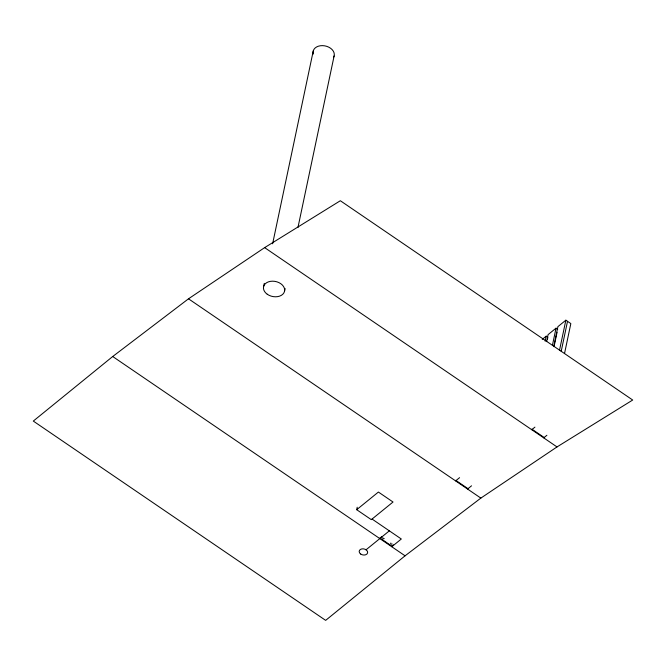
<?xml version="1.0" encoding="UTF-8"?>
<svg xmlns="http://www.w3.org/2000/svg" width="666" height="666" viewBox="0 0 666 666"><rect width="100%" height="100%" fill="white"/><g stroke="black" fill="none" stroke-linecap="round" stroke-linejoin="round"><path stroke-width="1" d="M263.636 286.43L264.277 283.383M272.619 243.781L313.27 50.882M284.465 291.541L285.106 288.495M297.943 227.581L334.107 55.994M356.693 509.698L378.405 492.049L393.023 502.014L371.312 519.655L356.693 509.698L357.217 507.217M379.828 538.594L381.535 536.713M393.498 544.871L391.783 546.744L401.315 539.002L372.078 519.072M545.146 341.167L546.203 336.163L547.86 337.296L547.444 339.294M546.611 341.633L548.085 334.632L556.027 328.171L557.692 329.304M552.447 345.171L556.027 328.171M553.704 346.645L557.917 326.64L565.859 320.188L570.837 323.584L564.518 353.579M554.112 346.303L557.059 332.309M559.532 350.183L565.859 320.188M561.197 351.315L567.515 321.32M112.712 356.51L33.3 421.079L325.657 620.371L405.078 555.81L480.852 498.101L557.009 446.928L632.7 400.025L340.343 200.732L264.643 247.627L188.495 298.809L112.712 356.51L405.078 555.81M542.232 339.394L546.203 336.163M366.059 549.783L389.352 530.844M459.573 477.664L455.602 480.894L455.727 480.303L467.69 488.461L467.565 489.044L471.536 485.814M534.931 427.131L531.759 429.712L531.884 429.129L543.839 437.279L543.714 437.87L546.894 435.281M264.643 247.627L557.009 446.928M188.495 298.809L480.852 498.101M379.953 538.003L391.908 546.162M392.166 543.964A0.857 0.616 11.9 0 1 390.975 543.939A0.857 0.616 11.9 0 1 390.842 543.056M384.199 538.528A0.857 0.616 11.9 0 1 383 538.503A0.857 0.616 11.9 0 1 382.867 537.62M313.311 54.046A10.731 7.659 11.9 0 1 324.633 45.829A10.731 7.659 11.9 0 1 333.491 57.401M360.689 554.037A4.296 3.064 11.9 0 0 367.599 552.897A4.296 3.064 11.9 0 0 361.954 548.884A4.296 3.064 11.9 0 0 360.689 554.037M267.233 294.23A10.731 7.659 11.9 0 0 284.507 291.375A10.731 7.659 11.9 0 0 270.404 281.352A10.731 7.659 11.9 0 0 267.233 294.23"/></g></svg>
